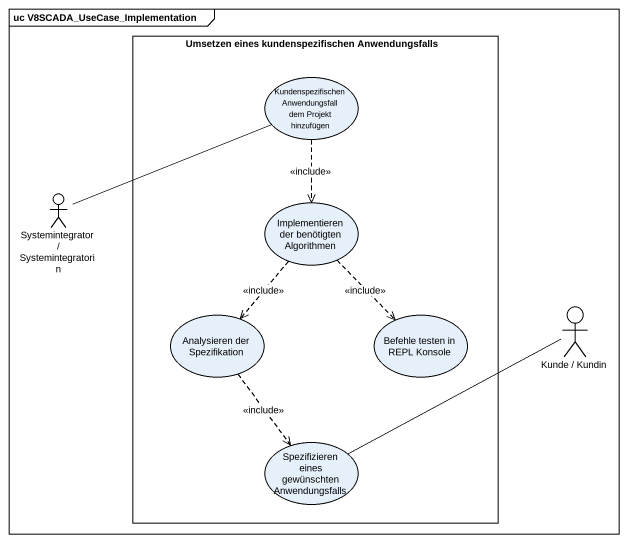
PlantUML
@startuml
mainframe uc V8SCADA_UseCase_Implementation
rectangle "Umsetzen eines kundenspezifischen Anwendungsfalls" as Umsetzen_eines {
  usecase "Kundenspezifischen Anwendungsfall dem Projekt hinzufügen" as Kundenspezifischen
  usecase "Implementieren der benötigten Algorithmen" as Implementieren_der
  usecase "Analysieren der Spezifikation" as Analysieren_der
  usecase "Befehle testen in REPL Konsole" as Befehle_testen_in_REPL
  usecase "Spezifizieren eines gewünschten Anwendungsfalls" as Spezifizieren_eines
}
actor "Systemintegrator / Systemintegratorin" as Systemintegrator
actor "Kunde / Kundin" as Kunde_Kundin
Kundenspezifischen ..> Implementieren_der : <<include>>
Systemintegrator -right- Kundenspezifischen
Implementieren_der ..> Analysieren_der : <<include>>
Implementieren_der ..> Befehle_testen_in_REPL : <<include>>
Analysieren_der ..> Spezifizieren_eines : <<include>>
Kunde_Kundin -left- Spezifizieren_eines
@enduml
